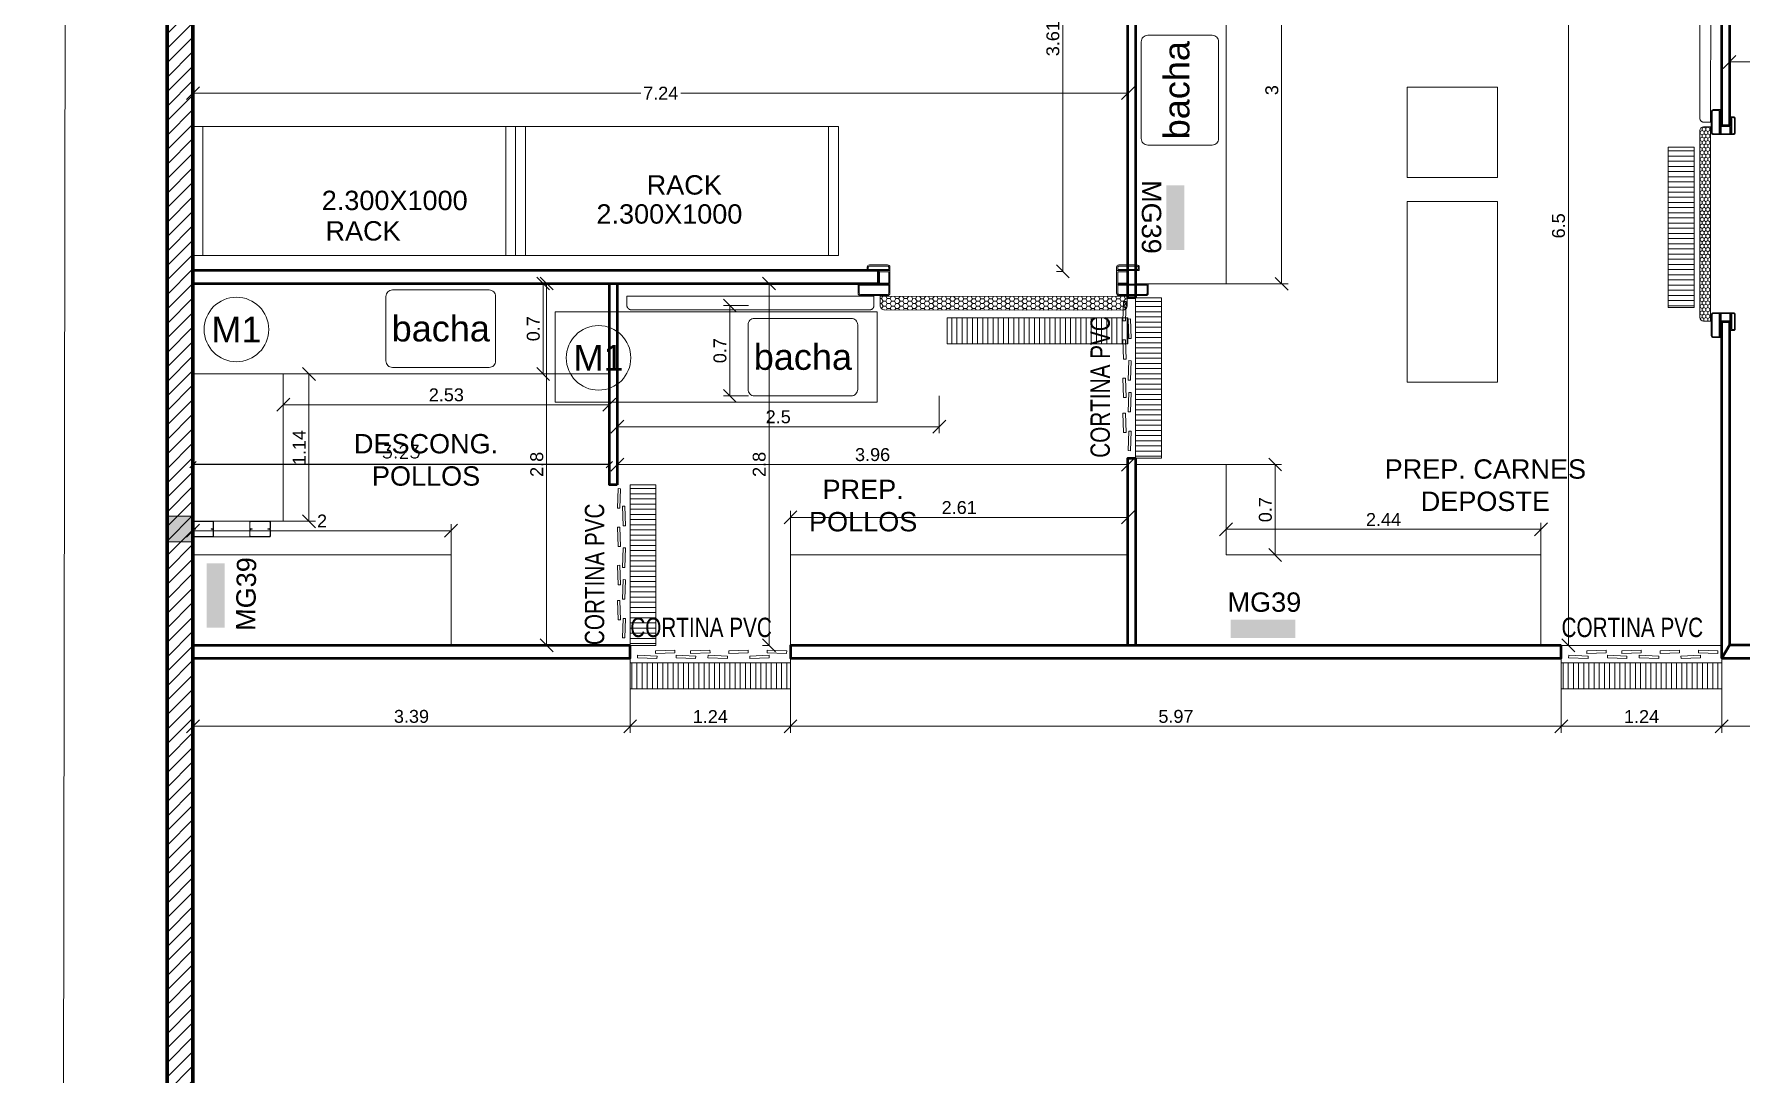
# Model space of a CAD drawing. Header units: inches. Extents: x 2 to 337, y 2 to 182.
# Drawn here: x 140.12 to 153.34, y 48.83 to 56.89 of the extents above; entities that cross this region are included whole.
import ezdxf

# ---------------------------------------------------------------- set-up
doc = ezdxf.new("R2010")
doc.units = ezdxf.units.IN
doc.header["$MEASUREMENT"] = 0
doc.linetypes.add('ACAD_ISO10W100', pattern=[18, 12, -3, 0, -3])
doc.linetypes.add('HIDDEN2', pattern=[4.7625, 3.175, -1.5875])
for name, color, linetype in [('(C)Paneles 60mm.', 4, 'Continuous'), ('0-CORTINAPVC-TXT', 7, 'Continuous'), ('01-COTAS ESTRUCTURA', 9, 'Continuous'), ('JU-PLANTA(XREF)$0$0-EQUIPAMIENTO-LAB', 6, 'Continuous'), ('JU-PLANTA(XREF)$0$COMESTIBLES0-EQUIP-TXT', 3, 'Continuous')]:
    doc.layers.add(name, color=color, linetype=linetype)
for name, color, linetype, lineweight in [('0-EQUIPAMIENTO-LAB', 6, 'Continuous', 13), ('01 eje', 30, 'ACAD_ISO10W100', 9), ('ARQ-CORTINA PVC', 4, 'Continuous', 5), ('ARQ-REJILLAS', 4, 'Continuous', 5), ('COMESTIBLES0-EQUIP-TXT', 3, 'Continuous', 9), ('L COTAS', 1, 'Continuous', 9), ('L EQUIP', 6, 'Continuous', 9), ('l muro', 5, 'Continuous', 80), ('L PANELES', 136, 'Continuous', 50), ('L PROYEC', 4, 'HIDDEN2', 9), ('LAVADO MU', 10, 'Continuous', 5), ('smr acero', 170, 'Continuous', 15)]:
    doc.layers.add(name, color=color, linetype=linetype, lineweight=lineweight)
doc.styles.add('2mm para 1.100', font='ARIAL.TTF')
doc.styles.add('3mm para 1.100', font='ARIAL.TTF')
doc.styles.add('ARIAL', font='ARIAL.TTF')
doc.styles.add('JU-PLANTA(XREF)$0$ARIAL', font='ARIAL.TTF')
doc.styles.add('LZ-COME$0$LETRITAS', font='ROMAN1.shx', dxfattribs={"width": 1.2, "height": 0.225})
doc.styles.add('RomanS', font='romans.shx')
doc.dimstyles.new('bases 1-50', dxfattribs={"dimscale": 0.5, "dimtxt": 0.2, "dimasz": 0.1, "dimexe": 0.1, "dimexo": 0.1, "dimgap": 0.1, "dimtad": 1, "dimtih": 1, "dimtoh": 1, "dimzin": 1, "dimdsep": 46, "dimtxsty": 'RomanS', "dimblk": 'OBLIQUE', "dimcen": 0.1, "dimclrd": 256, "dimclre": 256, "dimclrt": 256, "dimadec": 0, "dimazin": 0, "dimtfac": 1, "dimtmove": 0, "dimatfit": 3, "dimfxl": 0, "dimarcsym": 0})
doc.dimstyles.new('cotas 1.100', dxfattribs={"dimscale": 2, "dimtxt": 0.2, "dimasz": 0.1, "dimexe": 0.1, "dimexo": 0.05, "dimgap": 0.05, "dimtad": 0, "dimzin": 0, "dimdsep": 46, "dimtxsty": '2mm para 1.100', "dimblk": 'OBLIQUE', "dimcen": 0.09, "dimclrd": 256, "dimclre": 256, "dimclrt": 256, "dimaunit": 1, "dimadec": 3, "dimazin": 0, "dimtfac": 1, "dimtofl": 0, "dimtmove": 2, "dimatfit": 3, "dimfxl": 0, "dimtolj": 1, "dimtzin": 0, "dimlwd": -1, "dimlwe": -1, "dimarcsym": 0})
doc.dimstyles.new('cotas 1.50', dxfattribs={"dimscale": 0.5, "dimtxt": 0.2, "dimasz": 0.2, "dimexe": 0.1, "dimexo": 0, "dimgap": 0.05, "dimtad": 1, "dimdsep": 46, "dimtxsty": 'ARIAL', "dimblk": 'OBLIQUE', "dimcen": 0.09, "dimclrd": 256, "dimclre": 256, "dimclrt": 256, "dimadec": 0, "dimazin": 2, "dimtfac": 1, "dimtofl": 0, "dimtmove": 2, "dimatfit": 3, "dimfxl": 0, "dimtolj": 1, "dimtzin": 0, "dimlwd": -1, "dimlwe": -1, "dimarcsym": 0})

# ---------------------------------------------------------------- blocks, each defined once
blk = doc.blocks.new('terreno1')
at = {"layer": '01 eje', "ltscale": 0.05}
blk.add_line((2858.813, 860.328), (2858.813, 730.799), dxfattribs=at)
blk = doc.blocks.new('_Oblique')
at = {"color": 0, "linetype": 'ByBlock', "lineweight": -2}
blk.add_line((-0.5, -0.5), (0.5, 0.5), dxfattribs=at)
blk = doc.blocks.new('*D301')
at = {"layer": 'Defpoints', "color": 0}
for p in [(140.52, 156.769), (141.35, 156.768), (141.15, 31.949)]:
    blk.add_point(p, dxfattribs=at)
at = {"layer": 'L COTAS'}
for p, q in [((141.25, 156.768), (140.32, 156.77)), ((140.52, 156.769), (140.421, 95.269)), ((140.32, 31.95), (140.418, 93.45)), ((141.05, 31.949), (140.12, 31.95))]:
    blk.add_line(p, q, dxfattribs=at)
at = {"layer": 'L COTAS', "xscale": 0.2, "yscale": 0.2, "zscale": 0.2}
for p, rotation in [((140.52, 156.769), 89.90828215739022), ((140.32, 31.95), 269.9082821573902)]:
    blk.add_blockref('_Oblique', p, dxfattribs=dict(at, rotation=rotation))
at = {"layer": 'L COTAS', "insert": (140.42, 94.36), "char_height": 0.4, "attachment_point": 5, "rotation": 89.9083, "style": '2mm para 1.100'}
blk.add_mtext('\\A1;124.82', dxfattribs=at)
blk = doc.blocks.new('*D279')
at = {"layer": 'Defpoints', "color": 0}
for p in [(147.708, 58.657), (148.089, 55.05), (148.089, 55.05)]:
    blk.add_point(p, dxfattribs=at)
at = {"layer": 'L COTAS'}
for p, q in [((147.708, 58.657), (148.139, 58.657)), ((148.089, 58.657), (148.089, 55.05)), ((148.089, 55.05), (148.039, 55.05))]:
    blk.add_line(p, q, dxfattribs=at)
at = {"layer": 'L COTAS', "xscale": 0.1, "yscale": 0.1, "zscale": 0.1}
for p, rotation in [((148.089, 58.657), 90), ((148.089, 55.05), 270)]:
    blk.add_blockref('_Oblique', p, dxfattribs=dict(at, rotation=rotation))
at = {"layer": 'L COTAS', "insert": (148.012, 56.853), "char_height": 0.1, "attachment_point": 5, "rotation": 90, "style": 'ARIAL'}
blk.add_mtext('\\A1;3.61', dxfattribs=at)
blk = doc.blocks.new('RACKS 250')
for p, q in [((-1.05, -2.5), (-1.05, 0)), ((-1.05, 0), (-0.05, 0)), ((-0.05, 0), (-0.05, -2.5)), ((-1.05, -0.0762), (-0.05, -0.0762)), ((-1.05, -2.4238), (-0.05, -2.4238)), ((-0.05, -2.5), (-1.05, -2.5))]:
    blk.add_line(p, q)
blk = doc.blocks.new('*D479')
at = {"layer": 'Defpoints', "color": 0}
for p in [(148.593, 56.431), (141.35, 55.56), (148.593, 55.56)]:
    blk.add_point(p, dxfattribs=at)
at = {"layer": 'L COTAS'}
for p, q in [((141.35, 55.56), (141.35, 56.481)), ((148.593, 55.56), (148.593, 56.481)), ((141.35, 56.431), (144.82, 56.431)), ((148.593, 56.431), (145.129, 56.431))]:
    blk.add_line(p, q, dxfattribs=at)
at = {"layer": 'L COTAS', "xscale": 0.1, "yscale": 0.1, "zscale": 0.1, "rotation": 180}
blk.add_blockref('_Oblique', (141.35, 56.431), dxfattribs=at)
at = {"layer": 'L COTAS', "xscale": 0.1, "yscale": 0.1, "zscale": 0.1}
blk.add_blockref('_Oblique', (148.593, 56.431), dxfattribs=at)
at = {"layer": 'L COTAS', "insert": (144.974, 56.431), "char_height": 0.1, "attachment_point": 5, "style": 'ARIAL'}
blk.add_mtext('\\A1;7.24', dxfattribs=at)
blk = doc.blocks.new('*D416')
at = {"layer": 'Defpoints', "color": 0}
for p in [(144.637, 53.553), (144.637, 53.521), (148.594, 53.467)]:
    blk.add_point(p, dxfattribs=at)
at = {"layer": 'L COTAS'}
for p, q in [((144.637, 53.521), (144.637, 53.603)), ((148.594, 53.553), (144.637, 53.553)), ((148.594, 53.467), (148.594, 53.603))]:
    blk.add_line(p, q, dxfattribs=at)
at = {"layer": 'L COTAS', "xscale": 0.1, "yscale": 0.1, "zscale": 0.1, "rotation": 180}
blk.add_blockref('_Oblique', (144.637, 53.553), dxfattribs=at)
at = {"layer": 'L COTAS', "xscale": 0.1, "yscale": 0.1, "zscale": 0.1}
blk.add_blockref('_Oblique', (148.594, 53.553), dxfattribs=at)
at = {"layer": 'L COTAS', "insert": (146.615, 53.63), "char_height": 0.1, "attachment_point": 5, "style": 'ARIAL'}
blk.add_mtext('\\A1;3.96', dxfattribs=at)
blk = doc.blocks.new('*D489')
at = {"layer": 'Defpoints', "color": 0}
for p in [(141.35, 53.553), (144.576, 53.521), (141.35, 53.291)]:
    blk.add_point(p, dxfattribs=at)
at = {"layer": 'L COTAS', "lineweight": -2}
for p, q in [((141.35, 53.341), (141.35, 53.603)), ((144.576, 53.553), (141.35, 53.553)), ((144.576, 53.571), (144.576, 53.603))]:
    blk.add_line(p, q, dxfattribs=at)
at = {"layer": 'L COTAS', "lineweight": -2, "xscale": 0.05, "yscale": 0.05, "zscale": 0.05, "rotation": 180}
blk.add_blockref('_Oblique', (141.35, 53.553), dxfattribs=at)
at = {"layer": 'L COTAS', "lineweight": -2, "xscale": 0.05, "yscale": 0.05, "zscale": 0.05}
blk.add_blockref('_Oblique', (144.576, 53.553), dxfattribs=at)
at = {"layer": 'L COTAS', "insert": (142.963, 53.653), "char_height": 0.1, "attachment_point": 5, "style": 'RomanS'}
blk.add_mtext('3.23', dxfattribs=at)
blk = doc.blocks.new('*D417')
at = {"layer": 'Defpoints', "color": 0}
for p in [(145.813, 54.956), (146.256, 54.956), (145.813, 52.153)]:
    blk.add_point(p, dxfattribs=at)
at = {"layer": 'L COTAS'}
for p, q in [((146.256, 54.956), (145.763, 54.956)), ((145.813, 52.153), (145.813, 54.956)), ((145.813, 52.153), (145.763, 52.153))]:
    blk.add_line(p, q, dxfattribs=at)
at = {"layer": 'L COTAS', "xscale": 0.1, "yscale": 0.1, "zscale": 0.1}
for p, rotation in [((145.813, 54.956), 90), ((145.813, 52.153), 270)]:
    blk.add_blockref('_Oblique', p, dxfattribs=dict(at, rotation=rotation))
at = {"layer": 'L COTAS', "insert": (145.737, 53.555), "char_height": 0.1, "attachment_point": 5, "rotation": 90, "style": 'ARIAL'}
blk.add_mtext('\\A1;2.8', dxfattribs=at)
blk = doc.blocks.new('*D492')
at = {"layer": 'Defpoints', "color": 0}
for p in [(153.253, 56.648), (159.304, 56.673), (159.304, 56.648)]:
    blk.add_point(p, dxfattribs=at)
at = {"layer": 'L COTAS'}
for p, q in [((153.253, 56.648), (153.253, 56.723)), ((159.304, 56.648), (159.304, 56.723)), ((153.253, 56.673), (159.304, 56.673))]:
    blk.add_line(p, q, dxfattribs=at)
at = {"layer": 'L COTAS', "xscale": 0.1, "yscale": 0.1, "zscale": 0.1, "rotation": 180}
blk.add_blockref('_Oblique', (153.253, 56.673), dxfattribs=at)
at = {"layer": 'L COTAS', "xscale": 0.1, "yscale": 0.1, "zscale": 0.1}
blk.add_blockref('_Oblique', (159.304, 56.673), dxfattribs=at)
at = {"layer": 'L COTAS', "insert": (156.278, 56.749), "char_height": 0.1, "attachment_point": 5, "style": 'ARIAL'}
blk.add_mtext('\\A1;6.05', dxfattribs=at)
blk = doc.blocks.new('base1')
at = {"layer": 'smr acero'}
h = blk.add_hatch(color=256, dxfattribs=at)
h.dxf.hatch_style = 1
h.paths.add_polyline_path([(4862.665, 1040.797), (4862.665, 1040.597), (4862.465, 1040.597), (4862.465, 1040.797)])
for p, q in [((4863.111, 1040.757), (4862.809, 1040.757)), ((4863.111, 1040.637), (4862.809, 1040.637))]:
    blk.add_line(p, q, dxfattribs=at)
blk.add_lwpolyline([(4862.465, 1040.597), (4862.665, 1040.597), (4862.665, 1040.797), (4862.465, 1040.797)], close=True, dxfattribs=at)
for points in [[(4862.819, 1040.757), (4862.671, 1040.757, 0.414214), (4862.665, 1040.751), (4862.665, 1040.703, 0.414214), (4862.671, 1040.697), (4862.685, 1040.697), (4862.685, 1040.699), (4862.673, 1040.699, -0.414214), (4862.667, 1040.705), (4862.667, 1040.749, -0.414214), (4862.673, 1040.755), (4862.817, 1040.755, -0.414214), (4862.823, 1040.749), (4862.823, 1040.705, -0.414214), (4862.817, 1040.699), (4862.805, 1040.699), (4862.805, 1040.697), (4862.819, 1040.697, 0.414214), (4862.825, 1040.703), (4862.825, 1040.751, 0.414214)], [(4862.819, 1040.637), (4862.671, 1040.637, -0.414214), (4862.665, 1040.643), (4862.665, 1040.691, -0.414214), (4862.671, 1040.697), (4862.685, 1040.697), (4862.685, 1040.695), (4862.673, 1040.695, 0.414214), (4862.667, 1040.689), (4862.667, 1040.645, 0.414214), (4862.673, 1040.639), (4862.817, 1040.639, 0.414214), (4862.823, 1040.645), (4862.823, 1040.689, 0.414214), (4862.817, 1040.695), (4862.805, 1040.695), (4862.805, 1040.697), (4862.819, 1040.697, -0.414214), (4862.825, 1040.691), (4862.825, 1040.643, -0.414214)], [(4863.111, 1040.757), (4863.259, 1040.757, -0.414214), (4863.265, 1040.751), (4863.265, 1040.703, -0.414214), (4863.259, 1040.697), (4863.245, 1040.697), (4863.245, 1040.699), (4863.257, 1040.699, 0.414214), (4863.263, 1040.705), (4863.263, 1040.749, 0.414214), (4863.257, 1040.755), (4863.113, 1040.755, 0.414214), (4863.107, 1040.749), (4863.107, 1040.705, 0.414214), (4863.113, 1040.699), (4863.125, 1040.699), (4863.125, 1040.697), (4863.111, 1040.697, -0.414214), (4863.105, 1040.703), (4863.105, 1040.751, -0.414214)], [(4863.111, 1040.637), (4863.259, 1040.637, 0.414214), (4863.265, 1040.643), (4863.265, 1040.691, 0.414214), (4863.259, 1040.697), (4863.245, 1040.697), (4863.245, 1040.695), (4863.257, 1040.695, -0.414214), (4863.263, 1040.689), (4863.263, 1040.645, -0.414214), (4863.257, 1040.639), (4863.113, 1040.639, -0.414214), (4863.107, 1040.645), (4863.107, 1040.689, -0.414214), (4863.113, 1040.695), (4863.125, 1040.695), (4863.125, 1040.697), (4863.111, 1040.697, 0.414214), (4863.105, 1040.691), (4863.105, 1040.643, 0.414214)]]:
    blk.add_lwpolyline(points, format="xyb", close=True, dxfattribs=at)
blk = doc.blocks.new('*D493')
at = {"layer": 'Defpoints', "color": 0}
for p in [(141.35, 52.054), (144.737, 52.054), (144.737, 51.526)]:
    blk.add_point(p, dxfattribs=at)
at = {"layer": 'L COTAS'}
for p, q in [((141.35, 52.054), (141.35, 51.476)), ((144.737, 52.054), (144.737, 51.476)), ((141.35, 51.526), (144.737, 51.526))]:
    blk.add_line(p, q, dxfattribs=at)
at = {"layer": 'L COTAS', "xscale": 0.1, "yscale": 0.1, "zscale": 0.1, "rotation": 180}
blk.add_blockref('_Oblique', (141.35, 51.526), dxfattribs=at)
at = {"layer": 'L COTAS', "xscale": 0.1, "yscale": 0.1, "zscale": 0.1}
blk.add_blockref('_Oblique', (144.737, 51.526), dxfattribs=at)
at = {"layer": 'L COTAS', "insert": (143.043, 51.602), "char_height": 0.1, "attachment_point": 5, "style": 'ARIAL'}
blk.add_mtext('\\A1;3.39', dxfattribs=at)
blk = doc.blocks.new('*D494')
at = {"layer": 'Defpoints', "color": 0}
for p in [(144.737, 52.054), (145.979, 52.054), (145.979, 51.526)]:
    blk.add_point(p, dxfattribs=at)
at = {"layer": 'L COTAS'}
for p, q in [((144.737, 52.054), (144.737, 51.476)), ((145.979, 52.054), (145.979, 51.476)), ((144.737, 51.526), (145.979, 51.526))]:
    blk.add_line(p, q, dxfattribs=at)
at = {"layer": 'L COTAS', "xscale": 0.1, "yscale": 0.1, "zscale": 0.1, "rotation": 180}
blk.add_blockref('_Oblique', (144.737, 51.526), dxfattribs=at)
at = {"layer": 'L COTAS', "xscale": 0.1, "yscale": 0.1, "zscale": 0.1}
blk.add_blockref('_Oblique', (145.979, 51.526), dxfattribs=at)
at = {"layer": 'L COTAS', "insert": (145.358, 51.601), "char_height": 0.1, "attachment_point": 5, "style": 'ARIAL'}
blk.add_mtext('\\A1;1.24', dxfattribs=at)
blk = doc.blocks.new('*D495')
at = {"layer": 'Defpoints', "color": 0}
for p in [(145.979, 52.054), (151.95, 52.054), (151.95, 51.526)]:
    blk.add_point(p, dxfattribs=at)
at = {"layer": 'L COTAS'}
for p, q in [((145.979, 52.054), (145.979, 51.476)), ((151.95, 52.054), (151.95, 51.476)), ((145.979, 51.526), (151.95, 51.526))]:
    blk.add_line(p, q, dxfattribs=at)
at = {"layer": 'L COTAS', "xscale": 0.1, "yscale": 0.1, "zscale": 0.1, "rotation": 180}
blk.add_blockref('_Oblique', (145.979, 51.526), dxfattribs=at)
at = {"layer": 'L COTAS', "xscale": 0.1, "yscale": 0.1, "zscale": 0.1}
blk.add_blockref('_Oblique', (151.95, 51.526), dxfattribs=at)
at = {"layer": 'L COTAS', "insert": (148.965, 51.602), "char_height": 0.1, "attachment_point": 5, "style": 'ARIAL'}
blk.add_mtext('\\A1;5.97', dxfattribs=at)
blk = doc.blocks.new('*D496')
at = {"layer": 'Defpoints', "color": 0}
for p in [(151.95, 52.054), (153.193, 52.054), (153.193, 51.526)]:
    blk.add_point(p, dxfattribs=at)
at = {"layer": 'L COTAS'}
for p, q in [((151.95, 52.054), (151.95, 51.476)), ((153.193, 52.054), (153.193, 51.476)), ((151.95, 51.526), (153.193, 51.526))]:
    blk.add_line(p, q, dxfattribs=at)
at = {"layer": 'L COTAS', "xscale": 0.1, "yscale": 0.1, "zscale": 0.1, "rotation": 180}
blk.add_blockref('_Oblique', (151.95, 51.526), dxfattribs=at)
at = {"layer": 'L COTAS', "xscale": 0.1, "yscale": 0.1, "zscale": 0.1}
blk.add_blockref('_Oblique', (153.193, 51.526), dxfattribs=at)
at = {"layer": 'L COTAS', "insert": (152.572, 51.601), "char_height": 0.1, "attachment_point": 5, "style": 'ARIAL'}
blk.add_mtext('\\A1;1.24', dxfattribs=at)
blk = doc.blocks.new('*D497')
at = {"layer": 'Defpoints', "color": 0}
for p in [(155.706, 52.101), (153.193, 52.054), (155.706, 51.526)]:
    blk.add_point(p, dxfattribs=at)
at = {"layer": 'L COTAS'}
for p, q in [((155.706, 52.101), (155.706, 51.476)), ((153.193, 52.054), (153.193, 51.476)), ((153.193, 51.526), (155.706, 51.526))]:
    blk.add_line(p, q, dxfattribs=at)
at = {"layer": 'L COTAS', "xscale": 0.1, "yscale": 0.1, "zscale": 0.1, "rotation": 180}
blk.add_blockref('_Oblique', (153.193, 51.526), dxfattribs=at)
at = {"layer": 'L COTAS', "xscale": 0.1, "yscale": 0.1, "zscale": 0.1}
blk.add_blockref('_Oblique', (155.706, 51.526), dxfattribs=at)
at = {"layer": 'L COTAS', "insert": (154.45, 51.602), "char_height": 0.1, "attachment_point": 5, "style": 'ARIAL'}
blk.add_mtext('\\A1;2.51', dxfattribs=at)
blk = doc.blocks.new('*D505')
at = {"layer": 'Defpoints', "color": 0}
for p in [(144.005, 54.956), (144.005, 52.153), (144.09, 52.153)]:
    blk.add_point(p, dxfattribs=at)
at = {"layer": 'L COTAS'}
for p, q in [((144.005, 54.956), (144.14, 54.956)), ((144.09, 54.956), (144.09, 52.153)), ((144.005, 52.153), (144.14, 52.153))]:
    blk.add_line(p, q, dxfattribs=at)
at = {"layer": 'L COTAS', "xscale": 0.1, "yscale": 0.1, "zscale": 0.1}
for p, rotation in [((144.09, 54.956), 90), ((144.09, 52.153), 270)]:
    blk.add_blockref('_Oblique', p, dxfattribs=dict(at, rotation=rotation))
at = {"layer": 'L COTAS', "insert": (144.014, 53.555), "char_height": 0.1, "attachment_point": 5, "rotation": 90, "style": 'ARIAL'}
blk.add_mtext('\\A1;2.8', dxfattribs=at)
blk = doc.blocks.new('*D517')
at = {"layer": 'Defpoints', "color": 0}
for p in [(144.576, 54.226), (142.05, 54.017), (144.576, 54.017)]:
    blk.add_point(p, dxfattribs=at)
at = {"layer": 'L COTAS'}
for p, q in [((144.576, 54.226), (144.576, 53.967)), ((142.05, 54.017), (142.05, 54.067)), ((142.05, 54.017), (144.576, 54.017))]:
    blk.add_line(p, q, dxfattribs=at)
at = {"layer": 'L COTAS', "xscale": 0.1, "yscale": 0.1, "zscale": 0.1, "rotation": 180}
blk.add_blockref('_Oblique', (142.05, 54.017), dxfattribs=at)
at = {"layer": 'L COTAS', "xscale": 0.1, "yscale": 0.1, "zscale": 0.1}
blk.add_blockref('_Oblique', (144.576, 54.017), dxfattribs=at)
at = {"layer": 'L COTAS', "insert": (143.313, 54.093), "char_height": 0.1, "attachment_point": 5, "style": 'ARIAL'}
blk.add_mtext('\\A1;2.53', dxfattribs=at)
blk = doc.blocks.new('*D518')
at = {"layer": 'Defpoints', "color": 0}
for p in [(144.208, 54.956), (144.063, 54.256), (144.208, 54.256)]:
    blk.add_point(p, dxfattribs=at)
at = {"layer": 'L COTAS'}
for p, q in [((144.208, 54.956), (144.013, 54.956)), ((144.063, 54.956), (144.063, 54.256)), ((144.208, 54.256), (144.013, 54.256))]:
    blk.add_line(p, q, dxfattribs=at)
at = {"layer": 'L COTAS', "xscale": 0.1, "yscale": 0.1, "zscale": 0.1}
for p, rotation in [((144.063, 54.956), 90), ((144.063, 54.256), 270)]:
    blk.add_blockref('_Oblique', p, dxfattribs=dict(at, rotation=rotation))
at = {"layer": 'L COTAS', "insert": (143.987, 54.606), "char_height": 0.1, "attachment_point": 5, "rotation": 90, "style": 'ARIAL'}
blk.add_mtext('\\A1;0.7', dxfattribs=at)
blk = doc.blocks.new('*D519')
at = {"layer": 'Defpoints', "color": 0}
for p in [(144.637, 54.086), (147.132, 54.086), (147.132, 53.847)]:
    blk.add_point(p, dxfattribs=at)
at = {"layer": 'L COTAS'}
for p, q in [((144.637, 54.086), (144.637, 53.797)), ((147.132, 54.086), (147.132, 53.797)), ((144.637, 53.847), (147.132, 53.847))]:
    blk.add_line(p, q, dxfattribs=at)
at = {"layer": 'L COTAS', "xscale": 0.1, "yscale": 0.1, "zscale": 0.1, "rotation": 180}
blk.add_blockref('_Oblique', (144.637, 53.847), dxfattribs=at)
at = {"layer": 'L COTAS', "xscale": 0.1, "yscale": 0.1, "zscale": 0.1}
blk.add_blockref('_Oblique', (147.132, 53.847), dxfattribs=at)
at = {"layer": 'L COTAS', "insert": (145.884, 53.923), "char_height": 0.1, "attachment_point": 5, "style": 'ARIAL'}
blk.add_mtext('\\A1;2.5', dxfattribs=at)
blk = doc.blocks.new('*D520')
at = {"layer": 'Defpoints', "color": 0}
for p in [(145.654, 54.786), (145.509, 54.086), (145.654, 54.086)]:
    blk.add_point(p, dxfattribs=at)
at = {"layer": 'L COTAS'}
for p, q in [((145.654, 54.786), (145.459, 54.786)), ((145.509, 54.786), (145.509, 54.086)), ((145.654, 54.086), (145.459, 54.086))]:
    blk.add_line(p, q, dxfattribs=at)
at = {"layer": 'L COTAS', "xscale": 0.1, "yscale": 0.1, "zscale": 0.1}
for p, rotation in [((145.509, 54.786), 90), ((145.509, 54.086), 270)]:
    blk.add_blockref('_Oblique', p, dxfattribs=dict(at, rotation=rotation))
at = {"layer": 'L COTAS', "insert": (145.433, 54.436), "char_height": 0.1, "attachment_point": 5, "rotation": 90, "style": 'ARIAL'}
blk.add_mtext('\\A1;0.7', dxfattribs=at)
blk = doc.blocks.new('*D524')
at = {"layer": 'Defpoints', "color": 0}
for p in [(148.593, 53.144), (145.979, 52.853), (148.593, 52.853)]:
    blk.add_point(p, dxfattribs=at)
at = {"layer": 'L COTAS'}
for p, q in [((145.979, 52.853), (145.979, 53.194)), ((148.593, 52.853), (148.593, 53.194)), ((145.979, 53.144), (148.593, 53.144))]:
    blk.add_line(p, q, dxfattribs=at)
at = {"layer": 'L COTAS', "xscale": 0.1, "yscale": 0.1, "zscale": 0.1, "rotation": 180}
blk.add_blockref('_Oblique', (145.979, 53.144), dxfattribs=at)
at = {"layer": 'L COTAS', "xscale": 0.1, "yscale": 0.1, "zscale": 0.1}
blk.add_blockref('_Oblique', (148.593, 53.144), dxfattribs=at)
at = {"layer": 'L COTAS', "insert": (147.286, 53.22), "char_height": 0.1, "attachment_point": 5, "style": 'ARIAL'}
blk.add_mtext('\\A1;2.61', dxfattribs=at)
blk = doc.blocks.new('*D525')
at = {"layer": 'Defpoints', "color": 0}
for p in [(143.35, 53.041), (141.35, 52.853), (143.35, 52.853)]:
    blk.add_point(p, dxfattribs=at)
at = {"layer": 'L COTAS'}
for p, q in [((141.35, 52.853), (141.35, 53.091)), ((141.35, 53.041), (143.35, 53.041)), ((143.35, 52.853), (143.35, 53.091))]:
    blk.add_line(p, q, dxfattribs=at)
at = {"layer": 'L COTAS', "xscale": 0.1, "yscale": 0.1, "zscale": 0.1, "rotation": 180}
blk.add_blockref('_Oblique', (141.35, 53.041), dxfattribs=at)
at = {"layer": 'L COTAS', "xscale": 0.1, "yscale": 0.1, "zscale": 0.1}
blk.add_blockref('_Oblique', (143.35, 53.041), dxfattribs=at)
at = {"layer": 'L COTAS', "insert": (142.35, 53.116), "char_height": 0.1, "attachment_point": 5, "style": 'ARIAL'}
blk.add_mtext('\\A1;2', dxfattribs=at)
blk = doc.blocks.new('*D526')
at = {"layer": 'Defpoints', "color": 0}
for p in [(142.05, 54.256), (142.249, 54.256), (142.05, 53.114)]:
    blk.add_point(p, dxfattribs=at)
at = {"layer": 'L COTAS'}
for p, q in [((142.05, 54.256), (142.299, 54.256)), ((142.249, 53.114), (142.249, 54.256)), ((142.05, 53.114), (142.299, 53.114))]:
    blk.add_line(p, q, dxfattribs=at)
at = {"layer": 'L COTAS', "xscale": 0.1, "yscale": 0.1, "zscale": 0.1}
for p, rotation in [((142.249, 54.256), 90), ((142.249, 53.114), 270)]:
    blk.add_blockref('_Oblique', p, dxfattribs=dict(at, rotation=rotation))
at = {"layer": 'L COTAS', "insert": (142.173, 53.685), "char_height": 0.1, "attachment_point": 5, "rotation": 90, "style": 'ARIAL'}
blk.add_mtext('\\A1;1.14', dxfattribs=at)
blk = doc.blocks.new('*D528')
at = {"layer": 'Defpoints', "color": 0}
for p in [(149.353, 57.953), (149.784, 57.953), (149.353, 54.954)]:
    blk.add_point(p, dxfattribs=at)
at = {"layer": 'L COTAS'}
for p, q in [((149.353, 57.953), (149.834, 57.953)), ((149.784, 54.954), (149.784, 57.953)), ((149.353, 54.954), (149.834, 54.954))]:
    blk.add_line(p, q, dxfattribs=at)
at = {"layer": 'L COTAS', "xscale": 0.1, "yscale": 0.1, "zscale": 0.1}
for p, rotation in [((149.784, 57.953), 90), ((149.784, 54.954), 270)]:
    blk.add_blockref('_Oblique', p, dxfattribs=dict(at, rotation=rotation))
at = {"layer": 'L COTAS', "insert": (149.708, 56.454), "char_height": 0.1, "attachment_point": 5, "rotation": 90, "style": 'ARIAL'}
blk.add_mtext('\\A1;3', dxfattribs=at)
blk = doc.blocks.new('*D529')
at = {"layer": 'Defpoints', "color": 0}
for p in [(151.793, 53.052), (149.353, 52.853), (151.793, 52.853)]:
    blk.add_point(p, dxfattribs=at)
at = {"layer": 'L COTAS'}
for p, q in [((149.353, 52.853), (149.353, 53.102)), ((149.353, 53.052), (151.793, 53.052)), ((151.793, 52.853), (151.793, 53.102))]:
    blk.add_line(p, q, dxfattribs=at)
at = {"layer": 'L COTAS', "xscale": 0.1, "yscale": 0.1, "zscale": 0.1, "rotation": 180}
blk.add_blockref('_Oblique', (149.353, 53.052), dxfattribs=at)
at = {"layer": 'L COTAS', "xscale": 0.1, "yscale": 0.1, "zscale": 0.1}
blk.add_blockref('_Oblique', (151.793, 53.052), dxfattribs=at)
at = {"layer": 'L COTAS', "insert": (150.573, 53.128), "char_height": 0.1, "attachment_point": 5, "style": 'ARIAL'}
blk.add_mtext('\\A1;2.44', dxfattribs=at)
blk = doc.blocks.new('*D530')
at = {"layer": 'Defpoints', "color": 0}
for p in [(149.353, 53.554), (149.353, 52.853), (149.734, 52.853)]:
    blk.add_point(p, dxfattribs=at)
at = {"layer": 'L COTAS'}
for p, q in [((149.353, 53.554), (149.784, 53.554)), ((149.734, 53.554), (149.734, 52.853)), ((149.353, 52.853), (149.784, 52.853))]:
    blk.add_line(p, q, dxfattribs=at)
at = {"layer": 'L COTAS', "xscale": 0.1, "yscale": 0.1, "zscale": 0.1}
for p, rotation in [((149.734, 53.554), 90), ((149.734, 52.853), 270)]:
    blk.add_blockref('_Oblique', p, dxfattribs=dict(at, rotation=rotation))
at = {"layer": 'L COTAS', "insert": (149.658, 53.204), "char_height": 0.1, "attachment_point": 5, "rotation": 90, "style": 'ARIAL'}
blk.add_mtext('\\A1;0.7', dxfattribs=at)
blk = doc.blocks.new('*D531')
at = {"layer": 'Defpoints', "color": 0}
for p in [(152.005, 58.653), (152.084, 58.653), (151.95, 52.153)]:
    blk.add_point(p, dxfattribs=at)
at = {"layer": 'L COTAS'}
for p, q in [((152.084, 58.653), (151.955, 58.653)), ((152.005, 52.153), (152.005, 58.653)), ((151.95, 52.153), (152.055, 52.153))]:
    blk.add_line(p, q, dxfattribs=at)
at = {"layer": 'L COTAS', "xscale": 0.1, "yscale": 0.1, "zscale": 0.1}
for p, rotation in [((152.005, 58.653), 90), ((152.005, 52.153), 270)]:
    blk.add_blockref('_Oblique', p, dxfattribs=dict(at, rotation=rotation))
at = {"layer": 'L COTAS', "insert": (151.929, 55.403), "char_height": 0.1, "attachment_point": 5, "rotation": 90, "style": 'ARIAL'}
blk.add_mtext('\\A1;6.5', dxfattribs=at)
blk = doc.blocks.new('PPiv MT 1_00')
at = {"layer": 'L COTAS'}
h = blk.add_hatch(dxfattribs=at)
h.set_pattern_fill('HONEY', color=256, scale=0.1, angle=0.02668, style=0)
h.set_pattern_definition([(0.026676, (-36.510646, -16.688191), (0.018744958, 0.010834046), [0.0125, -0.025]), (120.026676, (-36.510646, -16.688191), (-0.018755038, 0.0108165868), [0.0125, -0.025]), (60.026676, (-36.510646, -16.688191), (-1.008e-05, 0.0216506327), [-0.025, 0.0125])])
edge = h.paths.add_edge_path()
edge.add_line((0.0234, -0.1141), (1.0734, -0.1137))
edge.add_arc((1.0733, -0.0937), 0.02, 270.02668, 360.02668)
edge.add_line((1.0933, -0.0936), (1.0933, -0.0536))
edge.add_line((1.0933, -0.0536), (0.0033, -0.0542))
edge.add_line((0.0033, -0.0542), (0.0033, -0.0942))
edge.add_arc((0.0233, -0.0941), 0.02, 180.02668, 270.02668)
for points in [[(-0.05, 0.06), (0.05, 0.06), (0.05, 0.075, 0.414214), (0.04, 0.085), (-0.04, 0.085, 0.414214), (-0.05, 0.075)], [(-0.04, 0.08, 0.414214), (-0.045, 0.075), (-0.045, 0.065), (0.045, 0.065), (0.045, 0.075, 0.414214), (0.04, 0.08)], [(1.15, 0.06), (1.05, 0.06), (1.05, 0.075, -0.414214), (1.06, 0.085), (1.14, 0.085, -0.414214), (1.15, 0.075)], [(1.14, 0.08, -0.414214), (1.145, 0.075), (1.145, 0.065), (1.055, 0.065), (1.055, 0.075, -0.414214), (1.06, 0.08)], [(0.05, 0), (-0.09, 0), (-0.09, -0.04, 0.414214), (-0.08, -0.05), (0.04, -0.05, 0.414214), (0.05, -0.04)], [(1.05, 0), (1.19, 0), (1.19, -0.04, -0.414214), (1.18, -0.05), (1.06, -0.05, -0.414214), (1.05, -0.04)], [(-0.08, -0.045), (0.04, -0.045, 0.414214), (0.045, -0.04), (0.045, -0.005), (-0.085, -0.005), (-0.085, -0.04, 0.414214)], [(0.0234, -0.1141), (1.0734, -0.1137, 0.414214), (1.0933, -0.0936), (1.0933, -0.0536), (0.0033, -0.0542), (0.0033, -0.0942, 0.414214)], [(1.18, -0.045), (1.06, -0.045, -0.414214), (1.055, -0.04), (1.055, -0.005), (1.185, -0.005), (1.185, -0.04, -0.414214)]]:
    blk.add_lwpolyline(points, format="xyb", close=True, dxfattribs=at)
for points in [[(0, 0), (0.05, 0), (0.05, 0.06), (0, 0.06)], [(0.005, 0.005), (0.045, 0.005), (0.045, 0.055), (0.005, 0.055)], [(1.1, 0), (1.05, 0), (1.05, 0.06), (1.1, 0.06)], [(1.095, 0.005), (1.055, 0.005), (1.055, 0.055), (1.095, 0.055)]]:
    blk.add_lwpolyline(points, close=True, dxfattribs=at)
at = {"layer": 'L PROYEC'}
blk.add_lwpolyline([(1.14, -0.1136), (2.19, -0.1131, 0.414214), (2.21, -0.0931), (2.21, -0.0531), (1.12, -0.0536), (1.12, -0.0936, 0.414214)], format="xyb", close=True, dxfattribs=at)

msp = doc.modelspace()

# ---------------------------------------------------------------- hatches: boundary and pattern name
at = {"layer": 'ARQ-REJILLAS'}
h = msp.add_hatch(dxfattribs=at)
h.set_pattern_fill('_USER', color=256, scale=0.04, angle=540, style=0, pattern_type=0)
h.set_pattern_definition([(180, (-3245.36597, -702.776206), (-1e-17, -0.04), [])])
h.paths.add_polyline_path([(152.979, 56.013), (152.779, 56.013), (152.779, 54.77), (152.979, 54.77)])
h = msp.add_hatch(dxfattribs=at)
h.set_pattern_fill('_USER', color=256, scale=0.04, angle=540, style=0, pattern_type=0)
h.set_pattern_definition([(180, (-3249.492527, -703.942507), (-2e-17, -0.04), [])])
h.paths.add_polyline_path([(148.853, 54.846), (148.653, 54.846), (148.653, 53.604), (148.853, 53.604)])
h = msp.add_hatch(dxfattribs=at)
h.set_pattern_fill('_USER', color=256, scale=0.04, angle=450, style=0, pattern_type=0)
h.set_pattern_definition([(90, (-3244.891625, -697.717748), (-0.04, 1e-17), [])])
h.paths.add_polyline_path([(148.593, 54.69), (148.593, 54.49), (147.193, 54.49), (147.193, 54.69)])
h = msp.add_hatch(dxfattribs=at)
h.set_pattern_fill('_USER', color=256, scale=0.04, angle=540, style=0, pattern_type=0)
h.set_pattern_definition([(180, (-3253.408773, -705.393136), (-2e-17, -0.04), [])])
h.paths.add_polyline_path([(144.937, 53.396), (144.737, 53.396), (144.737, 52.153), (144.937, 52.153)])
h = msp.add_hatch(dxfattribs=at)
h.set_pattern_fill('_USER', color=256, scale=0.04, angle=450, style=0, pattern_type=0)
h.set_pattern_definition([(90, (-612.810036, 3450.16191), (-0.04, 2e-17), [])])
h.paths.add_polyline_path([(145.979, 51.817), (145.979, 52.017), (144.737, 52.017), (144.737, 51.817)])
h = msp.add_hatch(dxfattribs=at)
h.set_pattern_fill('_USER', color=256, scale=0.04, angle=450, style=0, pattern_type=0)
h.set_pattern_definition([(90, (-605.596115, 3450.16191), (-0.04, 2e-17), [])])
h.paths.add_polyline_path([(153.193, 51.817), (153.193, 52.017), (151.95, 52.017), (151.95, 51.817)])
at = {"layer": 'LAVADO MU'}
h = msp.add_hatch(dxfattribs=at)
h.set_pattern_fill('ANSI31', color=256, scale=0.025)
h.set_pattern_definition([(45, (-3326.567116, -714.39376), (-0.0561266008, 0.0561266008), [])])
h.paths.add_polyline_path([(141.35, 71.952), (141.15, 71.952), (141.15, 32.299), (141.35, 32.299)])

# ---------------------------------------------------------------- linework, layer by layer
for p, q in [((148.593, 52.153), (148.593, 53.554)), ((148.653, 52.153), (153.193, 52.154))]:
    msp.add_line(p, q)
at = {"layer": 'ARQ-CORTINA PVC'}
for points in [[(148.579, 54.817), (148.56, 54.817), (148.554, 54.667), (148.573, 54.666)], [(148.613, 54.682), (148.594, 54.681), (148.599, 54.53), (148.618, 54.531)], [(148.579, 54.369), (148.56, 54.369), (148.554, 54.519), (148.573, 54.52)], [(148.613, 54.207), (148.594, 54.208), (148.599, 54.359), (148.618, 54.358)], [(148.579, 54.073), (148.56, 54.072), (148.554, 54.223), (148.573, 54.223)], [(148.613, 53.961), (148.594, 53.961), (148.599, 54.112), (148.618, 54.111)], [(148.579, 53.801), (148.56, 53.801), (148.554, 53.951), (148.573, 53.952)], [(148.613, 53.661), (148.594, 53.662), (148.599, 53.812), (148.618, 53.812)], [(144.662, 53.366), (144.643, 53.367), (144.638, 53.216), (144.657, 53.215)], [(144.696, 53.231), (144.678, 53.231), (144.683, 53.08), (144.702, 53.08)], [(144.662, 52.919), (144.643, 52.918), (144.638, 53.069), (144.657, 53.069)], [(144.696, 52.757), (144.678, 52.757), (144.683, 52.908), (144.702, 52.908)], [(144.662, 52.622), (144.643, 52.621), (144.638, 52.772), (144.657, 52.773)], [(144.696, 52.51), (144.678, 52.511), (144.683, 52.662), (144.702, 52.661)], [(144.662, 52.351), (144.643, 52.35), (144.638, 52.501), (144.657, 52.501)], [(144.696, 52.21), (144.678, 52.211), (144.683, 52.362), (144.702, 52.361)], [(144.934, 52.091), (144.933, 52.11), (145.084, 52.115), (145.084, 52.096)], [(145.205, 52.091), (145.204, 52.11), (145.355, 52.115), (145.356, 52.096)], [(145.502, 52.091), (145.501, 52.11), (145.652, 52.115), (145.652, 52.096)], [(145.949, 52.091), (145.95, 52.11), (145.799, 52.115), (145.798, 52.096)], [(152.148, 52.091), (152.147, 52.11), (152.298, 52.115), (152.298, 52.096)], [(152.419, 52.091), (152.418, 52.11), (152.569, 52.115), (152.57, 52.096)], [(152.716, 52.091), (152.715, 52.11), (152.866, 52.115), (152.866, 52.096)], [(153.163, 52.091), (153.164, 52.11), (153.013, 52.115), (153.012, 52.096)], [(144.793, 52.057), (144.794, 52.076), (144.945, 52.07), (144.944, 52.051)], [(145.093, 52.057), (145.094, 52.076), (145.245, 52.07), (145.244, 52.051)], [(145.34, 52.057), (145.341, 52.076), (145.491, 52.07), (145.491, 52.051)], [(145.814, 52.057), (145.814, 52.076), (145.663, 52.07), (145.664, 52.051)], [(152.007, 52.057), (152.008, 52.076), (152.159, 52.07), (152.158, 52.051)], [(152.307, 52.057), (152.308, 52.076), (152.459, 52.07), (152.458, 52.051)], [(152.554, 52.057), (152.554, 52.076), (152.705, 52.07), (152.705, 52.051)], [(153.028, 52.057), (153.028, 52.076), (152.877, 52.07), (152.878, 52.051)]]:
    msp.add_lwpolyline(points, close=True, dxfattribs=at)
at = {"layer": 'ARQ-REJILLAS'}
for points in [[(152.979, 56.013), (152.779, 56.013), (152.779, 54.77), (152.979, 54.77)], [(152.979, 56.013), (152.779, 56.013), (152.779, 54.77), (152.979, 54.77)], [(148.853, 54.846), (148.653, 54.846), (148.653, 53.604), (148.853, 53.604)], [(148.853, 54.846), (148.653, 54.846), (148.653, 53.604), (148.853, 53.604)], [(148.593, 54.69), (148.593, 54.49), (147.193, 54.49), (147.193, 54.69)], [(144.937, 53.396), (144.737, 53.396), (144.737, 52.153), (144.937, 52.153)], [(144.937, 53.396), (144.737, 53.396), (144.737, 52.153), (144.937, 52.153)], [(145.979, 51.817), (145.979, 52.017), (144.737, 52.017), (144.737, 51.817)], [(145.979, 51.817), (145.979, 52.017), (144.737, 52.017), (144.737, 51.817)], [(153.193, 51.817), (153.193, 52.017), (151.95, 52.017), (151.95, 51.817)], [(153.193, 51.817), (153.193, 52.017), (151.95, 52.017), (151.95, 51.817)]]:
    msp.add_lwpolyline(points, close=True, dxfattribs=at)
at = {"layer": 'JU-PLANTA(XREF)$0$0-EQUIPAMIENTO-LAB'}
for points in [[(149.03, 55.216), (148.89, 55.216), (149.03, 55.716), (148.89, 55.716)], [(141.596, 52.289), (141.456, 52.289), (141.596, 52.789), (141.456, 52.789)], [(149.39, 52.211), (149.39, 52.351), (149.89, 52.211), (149.89, 52.351)]]:
    msp.add_solid(points, dxfattribs=at)
at = {"layer": 'L EQUIP'}
for p, q in [((148.653, 52.153), (148.653, 53.554)), ((148.653, 53.554), (149.353, 53.554)), ((149.353, 53.554), (149.353, 52.853)), ((145.979, 52.153), (145.979, 52.853)), ((145.979, 52.853), (148.593, 52.853)), ((148.593, 52.153), (148.593, 52.853)), ((151.793, 52.853), (149.353, 52.853)), ((151.793, 52.153), (151.793, 52.853)), ((148.593, 52.153), (145.979, 52.153)), ((148.653, 52.153), (151.793, 52.153))]:
    msp.add_line(p, q, dxfattribs=at)
for points in [[(148.653, 54.954), (148.653, 58.653), (151.93, 58.653), (151.93, 57.953), (149.353, 57.953)], [(148.653, 54.954), (149.353, 54.954), (149.353, 57.953)], [(150.757, 55.778), (150.757, 56.478), (151.457, 56.478), (151.457, 55.778), (150.757, 55.778)], [(151.457, 54.191), (151.457, 55.591), (150.757, 55.591), (150.757, 54.191), (151.457, 54.191)], [(141.35, 54.256), (142.05, 54.256), (142.05, 53.114), (141.35, 53.114), (141.35, 54.256)], [(141.35, 52.153), (141.35, 52.853), (143.35, 52.853), (143.35, 52.153), (141.35, 52.153)]]:
    msp.add_lwpolyline(points, dxfattribs=at)
for points in [[(149.296, 56.079), (149.296, 56.829, 0.414214), (149.246, 56.879), (148.746, 56.879, 0.414214), (148.696, 56.829), (148.696, 56.079, 0.414214), (148.746, 56.029), (149.246, 56.029, 0.414214)], [(142.895, 54.906), (143.645, 54.906, -0.414214), (143.695, 54.856), (143.695, 54.356, -0.414214), (143.645, 54.306), (142.895, 54.306, -0.414214), (142.845, 54.356), (142.845, 54.856, -0.414214)], [(145.7, 54.686), (146.45, 54.686, -0.414214), (146.5, 54.636), (146.5, 54.136, -0.414214), (146.45, 54.086), (145.7, 54.086, -0.414214), (145.65, 54.136), (145.65, 54.636, -0.414214)]]:
    msp.add_lwpolyline(points, format="xyb", close=True, dxfattribs=at)
for points in [[(141.35, 54.956), (141.35, 54.256), (144.576, 54.256), (144.576, 54.956)], [(144.155, 54.736), (144.155, 54.036), (146.65, 54.036), (146.65, 54.736)]]:
    msp.add_lwpolyline(points, close=True, dxfattribs=at)
for centre in [(141.687, 54.6), (144.492, 54.38)]:
    msp.add_circle(centre, 0.25, dxfattribs=at)
at = {"layer": 'l muro'}
for p, q in [((141.15, 156.769), (141.15, 31.96)), ((141.35, 156.769), (141.35, 31.96)), ((141.35, 32.149), (141.35, 52.651))]:
    msp.add_line(p, q, dxfattribs=at)
at = {"layer": 'L PANELES'}
for points in [[(153.253, 56.179), (153.193, 56.179), (153.193, 58.753), (153.253, 58.653)], [(148.653, 54.846), (148.593, 54.846), (148.593, 58.653), (148.653, 58.653)], [(146.661, 55.056), (141.35, 55.056), (141.35, 54.956), (146.661, 54.956)], [(144.637, 53.396), (144.576, 53.396), (144.576, 54.956), (144.637, 54.956)], [(153.253, 52.154), (153.193, 52.054), (153.193, 54.661), (153.253, 54.661)], [(148.653, 52.153), (148.593, 52.153), (148.593, 53.603), (148.653, 53.604)], [(144.737, 52.153), (141.35, 52.153), (141.35, 52.054), (144.737, 52.054)], [(151.95, 52.153), (145.979, 52.153), (145.979, 52.054), (151.95, 52.054)], [(155.619, 52.154), (153.253, 52.154), (153.193, 52.054), (155.619, 52.054)]]:
    msp.add_lwpolyline(points, close=True, dxfattribs=at)

# ---------------------------------------------------------------- block references
at = {"layer": '(C)Paneles 60mm.', "color": 5, "xscale": -1.380096854949577, "yscale": 1.380096854949577, "zscale": 1.380096854949577, "rotation": 270}
msp.add_blockref('PPiv MT 1_00', (153.181, 54.661), dxfattribs=at)
at = {"layer": '(C)Paneles 60mm.', "color": 5, "xscale": -1.756279808007918, "yscale": 1.756279808007918, "zscale": 1.756279808007918}
msp.add_blockref('PPiv MT 1_00', (148.593, 54.951), dxfattribs=at)
at = {"layer": '0-EQUIPAMIENTO-LAB', "rotation": 89.99999999999999}
for p in [(141.35, 56.223), (143.85, 56.223)]:
    msp.add_blockref('RACKS 250', p, dxfattribs=at)
at = {"layer": '01-COTAS ESTRUCTURA'}
msp.add_blockref('base1', (-4721.315, -987.643), dxfattribs=at)
at = {"layer": 'l muro'}
msp.add_blockref('terreno1', (-2717.663, -701.391), dxfattribs=at)

# ---------------------------------------------------------------- texts
at = {"layer": '0-CORTINAPVC-TXT', "style": 'LZ-COME$0$LETRITAS', "width": 0.8}
for p in [(148.453, 53.606), (144.536, 52.155)]:
    msp.add_text('CORTINA PVC', height=0.15, rotation=90, dxfattribs=at).set_placement(p)
for p in [(144.738, 52.217), (151.952, 52.217)]:
    msp.add_text('CORTINA PVC', height=0.15, dxfattribs=at).set_placement(p)
at = {"layer": 'COMESTIBLES0-EQUIP-TXT', "style": 'ARIAL'}
for s, p in [('RACK', (144.865, 55.645)), ('2.300X1000', (142.348, 55.525)), ('2.300X1000', (144.476, 55.42)), ('RACK', (142.377, 55.289))]:
    msp.add_text(s, height=0.15, dxfattribs=at).set_placement(p)
at = {"layer": 'COMESTIBLES0-EQUIP-TXT', "char_height": 0.15, "attachment_point": 2, "style": 'ARIAL'}
for s, insert, width in [('DESCONG.\\PPOLLOS', (143.156, 53.79), 1.60952), ('PREP. CARNES\\PDEPOSTE', (151.362, 53.594), 3.51874), ('PREP.\\PPOLLOS', (146.542, 53.436), 1.60952)]:
    msp.add_mtext(s, dxfattribs=dict(at, insert=insert, width=width))
at = {"layer": 'JU-PLANTA(XREF)$0$COMESTIBLES0-EQUIP-TXT', "style": 'JU-PLANTA(XREF)$0$ARIAL'}
for rotation, p in [(270, (148.701, 55.757)), (89.0933, (141.832, 52.264)), (360, (149.365, 52.413))]:
    msp.add_text('MG39', height=0.15, rotation=rotation, dxfattribs=at).set_placement(p)
at = {"layer": 'L EQUIP', "insert": (148.971, 56.454), "char_height": 0.2, "attachment_point": 5, "rotation": 90, "style": '3mm para 1.100'}
msp.add_mtext('bacha', dxfattribs=at)
at = {"layer": 'L EQUIP', "char_height": 0.2, "attachment_point": 5, "style": '3mm para 1.100'}
for s, insert in [('M1', (141.687, 54.6)), ('bacha', (143.27, 54.606)), ('M1', (144.492, 54.38)), ('bacha', (146.075, 54.386))]:
    msp.add_mtext(s, dxfattribs=dict(at, insert=insert))

# ---------------------------------------------------------------- dimensions: what is measured, and where the dimension line sits
at = {"layer": 'L COTAS'}
dim = msp.add_aligned_dim(p1=(141.15, 31.949), p2=(141.35, 156.768), distance=0.83, dimstyle='cotas 1.100', override={"dimfxl": 0.1, "dimarcsym": 1}, dxfattribs=at)
dim.commit()
dim.dimension.update_dxf_attribs({"geometry": '*D301', "text_midpoint": (140.42, 94.36)})
for base, p1, p2, picture, middle in [((148.089, 55.05), (147.708, 58.657), (148.089, 55.05), '*D279', (148.012, 56.853)), ((152.005, 58.653), (151.95, 52.153), (152.084, 58.653), '*D531', (151.929, 55.403)), ((149.784, 57.953), (149.353, 54.954), (149.353, 57.953), '*D528', (149.708, 56.454)), ((144.063, 54.256), (144.208, 54.956), (144.208, 54.256), '*D518', (143.987, 54.606)), ((144.09, 52.153), (144.005, 54.956), (144.005, 52.153), '*D505', (144.014, 53.555)), ((145.813, 54.956), (145.813, 52.153), (146.256, 54.956), '*D417', (145.737, 53.555)), ((145.509, 54.086), (145.654, 54.786), (145.654, 54.086), '*D520', (145.433, 54.436)), ((142.249, 54.256), (142.05, 53.114), (142.05, 54.256), '*D526', (142.173, 53.685)), ((149.734, 52.853), (149.353, 53.554), (149.353, 52.853), '*D530', (149.658, 53.204))]:
    dim = msp.add_linear_dim(base=base, p1=p1, p2=p2, angle=90, dimstyle='cotas 1.50', dxfattribs=at)
    dim.commit()
    dim.dimension.update_dxf_attribs({"geometry": picture, "text_midpoint": middle})
for base, p1, p2, dimstyle, picture, middle in [((159.304, 56.673), (153.253, 56.648), (159.304, 56.648), 'cotas 1.50', '*D492', (156.278, 56.749)), ((144.576, 54.017), (142.05, 54.017), (144.576, 54.226), 'cotas 1.50', '*D517', (143.313, 54.093)), ((147.1317, 53.8466), (144.6365, 54.0865), (147.1317, 54.0865), 'cotas 1.50', '*D519', (145.8841, 53.9226)), ((141.35, 53.553), (144.576, 53.521), (141.35, 53.291), 'bases 1-50', '*D489', (142.963, 53.653)), ((144.637, 53.553), (148.594, 53.467), (144.637, 53.521), 'cotas 1.50', '*D416', (146.615, 53.63)), ((148.593, 53.144), (145.979, 52.853), (148.593, 52.853), 'cotas 1.50', '*D524', (147.286, 53.22)), ((143.35, 53.041), (141.35, 52.853), (143.35, 52.853), 'cotas 1.50', '*D525', (142.35, 53.116)), ((151.793, 53.052), (149.353, 52.853), (151.793, 52.853), 'cotas 1.50', '*D529', (150.573, 53.128)), ((155.706, 51.526), (153.193, 52.054), (155.706, 52.101), 'cotas 1.50', '*D497', (154.45, 51.602)), ((144.737, 51.526), (141.35, 52.054), (144.737, 52.054), 'cotas 1.50', '*D493', (143.043, 51.602)), ((145.979, 51.526), (144.737, 52.054), (145.979, 52.054), 'cotas 1.50', '*D494', (145.358, 51.601)), ((151.95, 51.526), (145.979, 52.054), (151.95, 52.054), 'cotas 1.50', '*D495', (148.965, 51.602)), ((153.193, 51.526), (151.95, 52.054), (153.193, 52.054), 'cotas 1.50', '*D496', (152.572, 51.601))]:
    dim = msp.add_linear_dim(base=base, p1=p1, p2=p2, dimstyle=dimstyle, dxfattribs=at)
    dim.commit()
    dim.dimension.update_dxf_attribs({"geometry": picture, "text_midpoint": middle})
dim = msp.add_linear_dim(base=(148.593, 56.431), p1=(141.35, 55.56), p2=(148.593, 55.56), dimstyle='cotas 1.50', dxfattribs=at)
dim.commit()
dim.dimension.update_dxf_attribs({"geometry": '*D479', "text_midpoint": (144.974, 56.431), "dimtype": 160})

doc.saveas('drawing.dxf')
